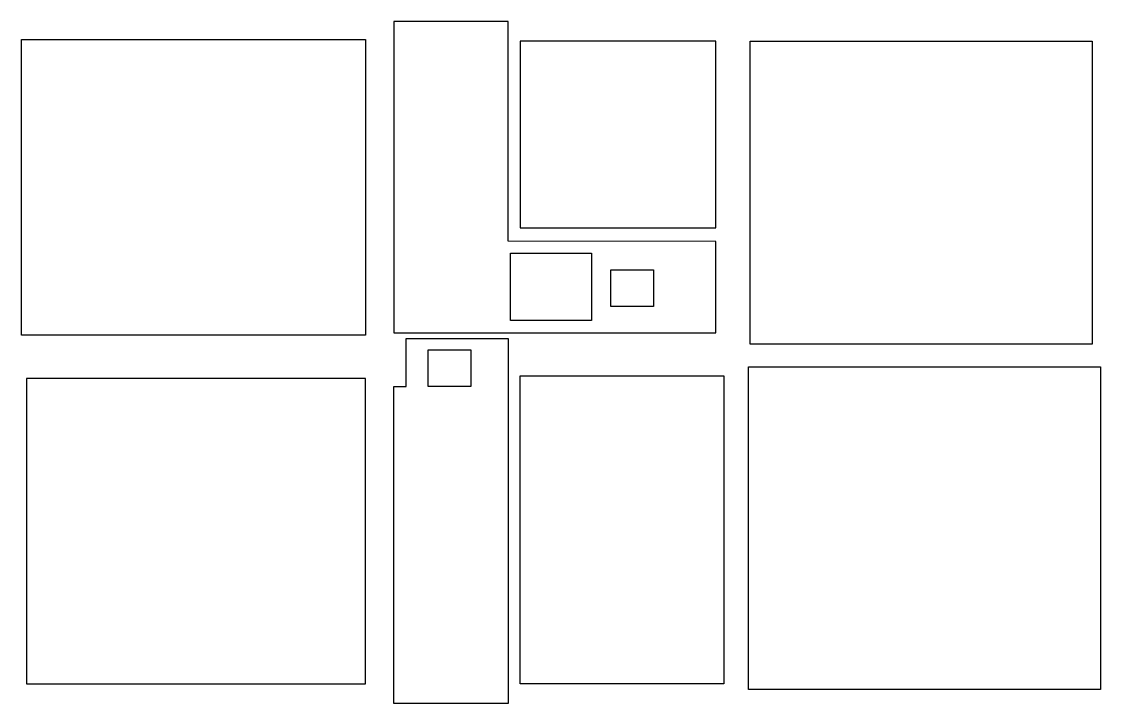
# Model space of a CAD drawing. Header units: metres. Extents: x 4343 to 5667, y 629 to 1466.
import ezdxf

# ---------------------------------------------------------------- set-up
doc = ezdxf.new("R2010")
doc.units = ezdxf.units.M
doc.layers.add('AREE LEONARDO', color=5, linetype='Continuous')

msp = doc.modelspace()

# ---------------------------------------------------------------- linework, layer by layer
at = {"layer": 'AREE LEONARDO'}
msp.add_lwpolyline([(4799.9, 1466.3), (4799.9, 1084.3), (5194.9, 1084.3), (5194.9, 1196.3), (4939.9, 1196.7), (4939.9, 1442.1), (4939.9, 1466.3), (4799.9, 1466.3)], dxfattribs=at)
for points in [[(4342.9, 1444.3), (4764.9, 1444.3), (4764.9, 1081.2), (4342.9, 1081.2)], [(5236.9, 1442.3), (5656.9, 1442.3), (5656.9, 1070.3), (5236.9, 1070.3)], [(4814.9, 1077.3), (4939.9, 1077.3), (4939.9, 629.3), (4799.9, 629.3), (4799.9, 1018.3), (4814.9, 1018.3)], [(5666.9, 646.3), (5234.9, 646.3), (5234.9, 1042.3), (5666.9, 1042.3)], [(4764.9, 1028.3), (4348.9, 1028.3), (4348.9, 653.3), (4764.9, 653.3)], [(5204.9, 653.3), (4954.9, 653.3), (4954.9, 1031.3), (5204.9, 1031.3)]]:
    msp.add_lwpolyline(points, close=True, dxfattribs=at)
at = {"layer": 'AREE LEONARDO', "color": 3}
msp.add_lwpolyline([(5194.9, 1442.1), (4954.9, 1442.1), (4954.9, 1213.3), (5194.9, 1213.3)], close=True, dxfattribs=at)
at = {"layer": 'AREE LEONARDO', "color": 2}
msp.add_lwpolyline([(4943.1, 1182), (5042.2, 1182), (5042.2, 1099.5), (4943.1, 1099.5)], close=True, dxfattribs=at)
at = {"layer": 'AREE LEONARDO', "color": 1}
for points in [[(5066, 1161.6), (5118.4, 1161.6), (5118.4, 1116.6), (5066, 1116.6)], [(4841.8, 1063.5), (4894.2, 1063.5), (4894.2, 1018.5), (4841.8, 1018.5)]]:
    msp.add_lwpolyline(points, close=True, dxfattribs=at)

doc.saveas('drawing.dxf')
